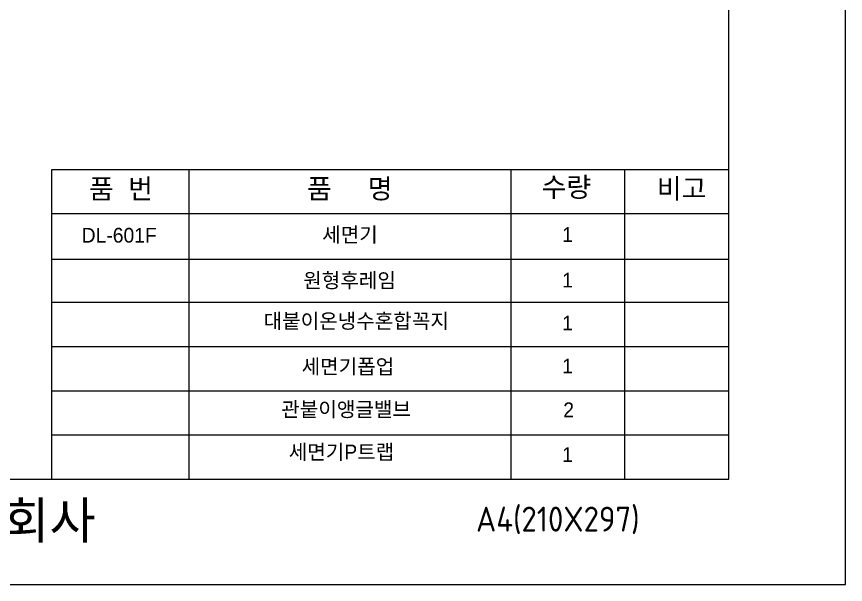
# Model space of a CAD drawing. Header units: millimetres. Extents: x 8119 to 10545, y -178 to 3253.
# Drawn here: x 9423 to 10545, y -178 to 592 of the extents above; entities that cross this region are included whole.
import ezdxf
from ezdxf.lldxf.tags import DXFTag

# ---------------------------------------------------------------- set-up
doc = ezdxf.new("R2010")
doc.units = ezdxf.units.MM
doc.header["$LTSCALE"] = 0.2
doc.layers.add('DIM', color=3, linetype='Continuous', lineweight=15)
doc.layers.add('LINE', color=7, linetype='Continuous', lineweight=25)
doc.layers.add('YA', color=7, linetype='Continuous')
doc.styles.get("Standard").update_dxf_attribs({"font": 'ISOCP.SHX', "bigfont": 'WHGTXT.SHX'})
doc.styles.add('스타일1', font='txt.shx', dxfattribs={"bigfont": 'ghs.shx'})
tags = doc.linetypes.add('Amconstr', pattern=[9999, 9999, 0]).pattern_tags.tags
tags[6:7] = [DXFTag(74, 4), DXFTag(75, 0), DXFTag(340, '0'), DXFTag(46, 1.0), DXFTag(50, 0.0), DXFTag(44, 0.0), DXFTag(45, 0.0)]
tags[4:5] = [DXFTag(74, 4), DXFTag(75, 0), DXFTag(340, '0'), DXFTag(46, 1.0), DXFTag(50, 0.0), DXFTag(44, 0.0), DXFTag(45, 0.0)]

msp = doc.modelspace()

# ---------------------------------------------------------------- linework, layer by layer
at = {"layer": 'DIM', "color": 0}
for p, q in [((9655.8, 384.7), (9655.8, -35.3)), ((10091.8, 384.7), (10091.8, -35.3)), ((10245.8, 384.7), (10245.8, -35.3)), ((9470.4, 324.7), (10386.9, 324.7)), ((9470.4, 262.9), (10386.9, 262.9)), ((9470.4, 204.7), (10386.9, 204.7)), ((9470.4, 144.7), (10386.9, 144.7)), ((9470.4, 84.7), (10386.9, 84.7))]:
    msp.add_line(p, q, dxfattribs=at)
at = {"layer": 'LINE', "linetype": 'Amconstr'}
for p, q in [((10386.9, -35.3), (10386.9, 3132.7)), ((9398.4, -35.3), (9470.4, -35.3))]:
    msp.add_line(p, q, dxfattribs=at)
at = {"layer": 'YA', "color": 7}
for p, q in [((9470.4, 384.7), (10386.9, 384.7)), ((9470.4, -35.3), (9470.4, 384.7)), ((9470.4, 24.7), (10386.9, 24.7)), ((9470.4, -35.3), (10386.9, -35.3))]:
    msp.add_line(p, q, dxfattribs=at)
at = {"layer": 'YA', "color": 0}
msp.add_lwpolyline([(8119.5, -177.8), (10545, -177.8), (10545, 3252.5), (8119.5, 3252.5)], close=True, dxfattribs=at)

# ---------------------------------------------------------------- texts
at = {"layer": 'DIM', "color": 0, "attachment_point": 1, "style": '스타일1'}
for s, insert, char_height in [('{\\fGulim|b0|i0|c129|p50;품  번}', (9520.6, 371.7), 26.746), ('{\\fGulim|b0|i0|c129|p50;품     명}', (9815.9, 371.9), 26.746), ('{\\fGulim|b0|i0|c129|p50;수량}', (10133.6, 374), 26.746), ('{\\fGulim|b0|i0|c129|p50;비고}', (10289.6, 372.1), 26.746), ('{\\fGulim|b0|i0|c129|p50;1\\P}', (10161.5, 306.4), 20), ('{\\fGulim|b0|i0|c129|p50;1\\P}', (10161.5, 244.6), 20), ('{\\fGulim|b0|i0|c129|p50;1\\P}', (10161.5, 186.4), 20), ('{\\fGulim|b0|i0|c129|p50;1\\P}', (10161.5, 128.2), 20), ('{\\fGulim|b0|i0|c129|p50;2\\P}', (10162.9, 68.8), 20), ('{\\fGulim|b0|i0|c129|p50;1\\P}', (10161.5, 8.2), 20)]:
    msp.add_mtext(s, dxfattribs=dict(at, insert=insert, char_height=char_height))
for s, insert, char_height, width in [('{\\fGulim|b0|i0|c129|p50;DL-601F}', (9510.7, 305.4), 20, 17), ('{\\fGulim|b0|i0|c129|p50;세면기}', (9836.4, 306.1), 20, 147), ('{\\fGulim|b0|i0|c129|p50;원형후레임}', (9810.8, 244.2), 20, 147), ('{\\fGulim|b0|i0|c129|p50;대붙이온냉수혼합꼭지}', (9757.1, 189.2), 20, 290), ('{\\fGulim|b0|i0|c129|p50;세면기폽업}', (9808.6, 127.5), 20, 315), ('{\\fGulim|b0|i0|c129|p50;관붙이앵글밸브}', (9781, 69.5), 20, 212), ('{\\fGulim|b0|i0|c129|p50;세면기P트랩}', (9791.1, 11.7), 20, 212), ('{\\fGulim|b0|i0|c129|p50;       대림통상주식회사\\P}', (8900.8, -66.1), 50, 1090)]:
    msp.add_mtext(s, dxfattribs=dict(at, insert=insert, char_height=char_height, width=width))
at = {"layer": 'YA', "color": 7}
msp.add_text('A4(210X297)', height=33.819, dxfattribs=at).set_placement((10044.8, -106.2))

doc.saveas('drawing.dxf')
